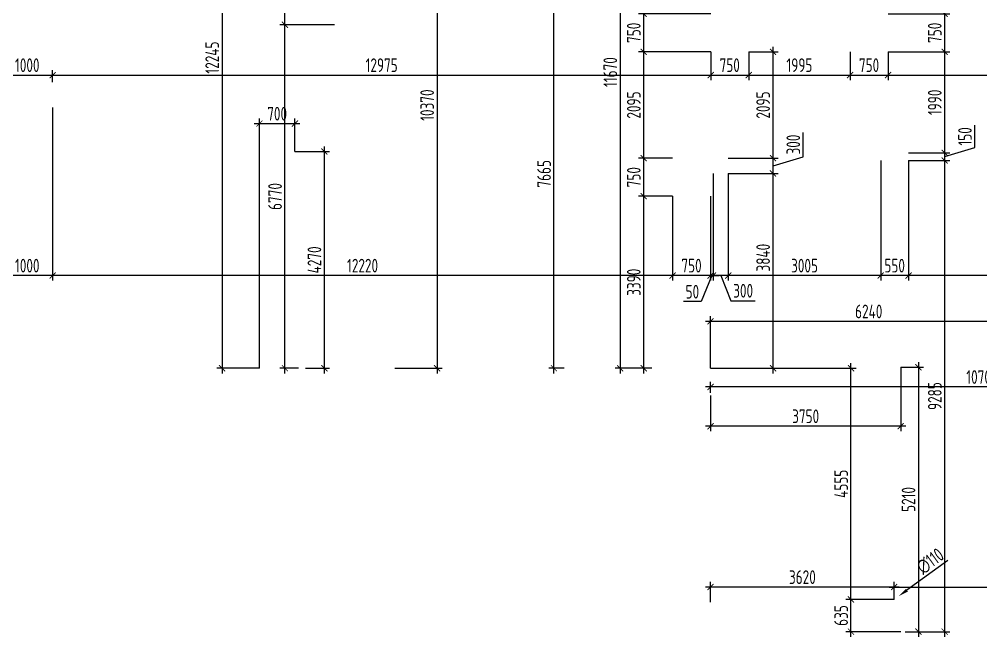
# Model space of a CAD drawing. Header units: millimetres. Extents: x -346952 to 536090, y 55086 to 131231.
# Drawn here: x 501540 to 520497, y 61436 to 73603 of the extents above; entities that cross this region are included whole.
import ezdxf

# ---------------------------------------------------------------- set-up
doc = ezdxf.new("R2010")
doc.units = ezdxf.units.MM
doc.layers.add('Размеры кровли ВК', color=14, linetype='Continuous', lineweight=9)
doc.layers.add('РАЗМЕРЫ КРОВЛИ ОВ', color=204, linetype='Continuous')
doc.layers.get('0').off()
doc.styles.add('ISOCPEUR', font='isocpeur.ttf', dxfattribs={"width": 0.7})
doc.dimstyles.new('R_100', dxfattribs={"dimtxt": 270, "dimasz": 120, "dimexe": 100, "dimexo": 0, "dimgap": 60, "dimtad": 1, "dimdec": 0, "dimrnd": 5, "dimzin": 0, "dimdsep": 46, "dimtxsty": 'ISOCPEUR', "dimblk": 'ARCHTICK', "dimcen": 0, "dimdle": 100, "dimclrd": 256, "dimclre": 256, "dimclrt": 256, "dimadec": 0, "dimazin": 0, "dimtfac": 2, "dimtdec": 0, "dimtofl": 0, "dimtmove": 1, "dimatfit": 3, "dimfxl": 1, "dimtvp": 3, "dimtolj": 1, "dimtzin": 0, "dimarcsym": 0})

# ---------------------------------------------------------------- blocks, each defined once
blk = doc.blocks.new('_ArchTick')
at = {"color": 0, "linetype": 'ByBlock', "const_width": 0.15}
blk.add_lwpolyline([(-0.5, -0.5), (0.5, 0.5)], dxfattribs=at)
blk = doc.blocks.new('*D2128')
at = {"layer": 'РАЗМЕРЫ КРОВЛИ ОВ', "lineweight": -2, "transparency": 16777216}
for p, q in [((525969, 66358), (515069, 66358)), ((515169, 66244), (515169, 66458)), ((525869, 65415), (525869, 66458))]:
    blk.add_line(p, q, dxfattribs=at)
at = {"layer": 'РАЗМЕРЫ КРОВЛИ ОВ', "lineweight": -2, "transparency": 16777216, "xscale": 120, "yscale": 120, "zscale": 120, "rotation": 180}
blk.add_blockref('_ArchTick', (515169, 66358), dxfattribs=at)
at = {"layer": 'РАЗМЕРЫ КРОВЛИ ОВ', "lineweight": -2, "transparency": 16777216, "xscale": 120, "yscale": 120, "zscale": 120}
blk.add_blockref('_ArchTick', (525869, 66358), dxfattribs=at)
at = {"layer": 'РАЗМЕРЫ КРОВЛИ ОВ', "transparency": 16777216, "insert": (520519, 66553), "char_height": 270, "attachment_point": 5, "style": 'ISOCPEUR'}
blk.add_mtext('\\A1;10700', dxfattribs=at)
blk = doc.blocks.new('*D2131')
at = {"layer": 'РАЗМЕРЫ КРОВЛИ ОВ', "lineweight": -2, "transparency": 16777216}
for p, q in [((519074, 70821), (519074, 68453)), ((523089, 69816), (523089, 68453)), ((523189, 68553), (518974, 68553))]:
    blk.add_line(p, q, dxfattribs=at)
at = {"layer": 'РАЗМЕРЫ КРОВЛИ ОВ', "lineweight": -2, "transparency": 16777216, "xscale": 120, "yscale": 120, "zscale": 120, "rotation": 180}
blk.add_blockref('_ArchTick', (519074, 68553), dxfattribs=at)
at = {"layer": 'РАЗМЕРЫ КРОВЛИ ОВ', "lineweight": -2, "transparency": 16777216, "xscale": 120, "yscale": 120, "zscale": 120}
blk.add_blockref('_ArchTick', (523089, 68553), dxfattribs=at)
at = {"layer": 'РАЗМЕРЫ КРОВЛИ ОВ', "transparency": 16777216, "insert": (521082, 68748), "char_height": 270, "attachment_point": 5, "style": 'ISOCPEUR'}
blk.add_mtext('\\A1;4015', dxfattribs=at)
blk = doc.blocks.new('*D2132')
at = {"layer": 'РАЗМЕРЫ КРОВЛИ ОВ', "lineweight": -2, "transparency": 16777216}
for p, q in [((518524, 70821), (518524, 68453)), ((519074, 70821), (519074, 68453)), ((519174, 68553), (518424, 68553))]:
    blk.add_line(p, q, dxfattribs=at)
at = {"layer": 'РАЗМЕРЫ КРОВЛИ ОВ', "lineweight": -2, "transparency": 16777216, "xscale": 120, "yscale": 120, "zscale": 120, "rotation": 180}
blk.add_blockref('_ArchTick', (518524, 68553), dxfattribs=at)
at = {"layer": 'РАЗМЕРЫ КРОВЛИ ОВ', "lineweight": -2, "transparency": 16777216, "xscale": 120, "yscale": 120, "zscale": 120}
blk.add_blockref('_ArchTick', (519074, 68553), dxfattribs=at)
at = {"layer": 'РАЗМЕРЫ КРОВЛИ ОВ', "transparency": 16777216, "insert": (518799, 68748), "char_height": 270, "attachment_point": 5, "style": 'ISOCPEUR'}
blk.add_mtext('\\A1;550', dxfattribs=at)
blk = doc.blocks.new('*D2133')
at = {"layer": 'РАЗМЕРЫ КРОВЛИ ОВ', "lineweight": -2, "transparency": 16777216}
for p, q in [((518524, 70821), (518524, 68453)), ((515519, 70566), (515519, 68453)), ((518624, 68553), (515419, 68553))]:
    blk.add_line(p, q, dxfattribs=at)
at = {"layer": 'РАЗМЕРЫ КРОВЛИ ОВ', "lineweight": -2, "transparency": 16777216, "xscale": 120, "yscale": 120, "zscale": 120, "rotation": 180}
blk.add_blockref('_ArchTick', (515519, 68553), dxfattribs=at)
at = {"layer": 'РАЗМЕРЫ КРОВЛИ ОВ', "lineweight": -2, "transparency": 16777216, "xscale": 120, "yscale": 120, "zscale": 120}
blk.add_blockref('_ArchTick', (518524, 68553), dxfattribs=at)
at = {"layer": 'РАЗМЕРЫ КРОВЛИ ОВ', "transparency": 16777216, "insert": (517022, 68748), "char_height": 270, "attachment_point": 5, "style": 'ISOCPEUR'}
blk.add_mtext('\\A1;3005', dxfattribs=at)
blk = doc.blocks.new('*D2134')
at = {"layer": 'РАЗМЕРЫ КРОВЛИ ОВ', "lineweight": -2, "transparency": 16777216}
for p, q in [((515219, 70566), (515219, 68453)), ((515519, 70566), (515519, 68453)), ((515619, 68553), (515119, 68553)), ((515369, 68553), (515572, 68058)), ((515572, 68058), (516051, 68058))]:
    blk.add_line(p, q, dxfattribs=at)
at = {"layer": 'РАЗМЕРЫ КРОВЛИ ОВ', "lineweight": -2, "transparency": 16777216, "xscale": 120, "yscale": 120, "zscale": 120, "rotation": 180}
blk.add_blockref('_ArchTick', (515219, 68553), dxfattribs=at)
at = {"layer": 'РАЗМЕРЫ КРОВЛИ ОВ', "lineweight": -2, "transparency": 16777216, "xscale": 120, "yscale": 120, "zscale": 120}
blk.add_blockref('_ArchTick', (515519, 68553), dxfattribs=at)
at = {"layer": 'РАЗМЕРЫ КРОВЛИ ОВ', "transparency": 16777216, "insert": (515812, 68253), "char_height": 270, "attachment_point": 5, "style": 'ISOCPEUR'}
blk.add_mtext('\\A1;300', dxfattribs=at)
blk = doc.blocks.new('*D2135')
at = {"layer": 'РАЗМЕРЫ КРОВЛИ ОВ', "lineweight": -2, "transparency": 16777216}
for p, q in [((515219, 70566), (515219, 68453)), ((515169, 70116), (515169, 68453)), ((515194, 68553), (514984, 68039)), ((515169, 68553), (515049, 68553)), ((515219, 68553), (515169, 68553)), ((515219, 68553), (515339, 68553)), ((514984, 68039), (514638, 68039))]:
    blk.add_line(p, q, dxfattribs=at)
at = {"layer": 'РАЗМЕРЫ КРОВЛИ ОВ', "lineweight": -2, "transparency": 16777216, "xscale": 120, "yscale": 120, "zscale": 120}
blk.add_blockref('_ArchTick', (515169, 68553), dxfattribs=at)
at = {"layer": 'РАЗМЕРЫ КРОВЛИ ОВ', "lineweight": -2, "transparency": 16777216, "xscale": 120, "yscale": 120, "zscale": 120, "rotation": 180}
blk.add_blockref('_ArchTick', (515219, 68553), dxfattribs=at)
at = {"layer": 'РАЗМЕРЫ КРОВЛИ ОВ', "transparency": 16777216, "insert": (514811, 68234), "char_height": 270, "attachment_point": 5, "style": 'ISOCPEUR'}
blk.add_mtext('\\A1;50', dxfattribs=at)
blk = doc.blocks.new('*D2136')
at = {"layer": 'РАЗМЕРЫ КРОВЛИ ОВ', "lineweight": -2, "transparency": 16777216}
for p, q in [((514419, 70116), (514419, 68453)), ((515169, 70116), (515169, 68453)), ((515269, 68553), (514319, 68553))]:
    blk.add_line(p, q, dxfattribs=at)
at = {"layer": 'РАЗМЕРЫ КРОВЛИ ОВ', "lineweight": -2, "transparency": 16777216, "xscale": 120, "yscale": 120, "zscale": 120, "rotation": 180}
blk.add_blockref('_ArchTick', (514419, 68553), dxfattribs=at)
at = {"layer": 'РАЗМЕРЫ КРОВЛИ ОВ', "lineweight": -2, "transparency": 16777216, "xscale": 120, "yscale": 120, "zscale": 120}
blk.add_blockref('_ArchTick', (515169, 68553), dxfattribs=at)
at = {"layer": 'РАЗМЕРЫ КРОВЛИ ОВ', "transparency": 16777216, "insert": (514794, 68748), "char_height": 270, "attachment_point": 5, "style": 'ISOCPEUR'}
blk.add_mtext('\\A1;750', dxfattribs=at)
blk = doc.blocks.new('*D2137')
at = {"layer": 'РАЗМЕРЫ КРОВЛИ ОВ', "lineweight": -2, "transparency": 16777216}
for p, q in [((502199, 71866), (502199, 68453)), ((514419, 70116), (514419, 68453)), ((514519, 68553), (502099, 68553))]:
    blk.add_line(p, q, dxfattribs=at)
at = {"layer": 'РАЗМЕРЫ КРОВЛИ ОВ', "lineweight": -2, "transparency": 16777216, "xscale": 120, "yscale": 120, "zscale": 120, "rotation": 180}
blk.add_blockref('_ArchTick', (502199, 68553), dxfattribs=at)
at = {"layer": 'РАЗМЕРЫ КРОВЛИ ОВ', "lineweight": -2, "transparency": 16777216, "xscale": 120, "yscale": 120, "zscale": 120}
blk.add_blockref('_ArchTick', (514419, 68553), dxfattribs=at)
at = {"layer": 'РАЗМЕРЫ КРОВЛИ ОВ', "transparency": 16777216, "insert": (508309, 68748), "char_height": 270, "attachment_point": 5, "style": 'ISOCPEUR'}
blk.add_mtext('\\A1;12220', dxfattribs=at)
blk = doc.blocks.new('*D2138')
at = {"layer": 'РАЗМЕРЫ КРОВЛИ ОВ', "lineweight": -2, "transparency": 16777216}
for p, q in [((501199, 71866), (501199, 68453)), ((502199, 71866), (502199, 68453)), ((502299, 68553), (501099, 68553))]:
    blk.add_line(p, q, dxfattribs=at)
at = {"layer": 'РАЗМЕРЫ КРОВЛИ ОВ', "lineweight": -2, "transparency": 16777216, "xscale": 120, "yscale": 120, "zscale": 120, "rotation": 180}
blk.add_blockref('_ArchTick', (501199, 68553), dxfattribs=at)
at = {"layer": 'РАЗМЕРЫ КРОВЛИ ОВ', "lineweight": -2, "transparency": 16777216, "xscale": 120, "yscale": 120, "zscale": 120}
blk.add_blockref('_ArchTick', (502199, 68553), dxfattribs=at)
at = {"layer": 'РАЗМЕРЫ КРОВЛИ ОВ', "transparency": 16777216, "insert": (501699, 68748), "char_height": 270, "attachment_point": 5, "style": 'ISOCPEUR'}
blk.add_mtext('\\A1;1000', dxfattribs=at)
blk = doc.blocks.new('*D2159')
at = {"layer": 'РАЗМЕРЫ КРОВЛИ ОВ', "lineweight": -2, "transparency": 16777216}
for p, q in [((501199, 72397), (501199, 72603)), ((502199, 72362), (502199, 72603)), ((501099, 72503), (502299, 72503))]:
    blk.add_line(p, q, dxfattribs=at)
at = {"layer": 'РАЗМЕРЫ КРОВЛИ ОВ', "lineweight": -2, "transparency": 16777216, "xscale": 120, "yscale": 120, "zscale": 120, "rotation": 180}
blk.add_blockref('_ArchTick', (501199, 72503), dxfattribs=at)
at = {"layer": 'РАЗМЕРЫ КРОВЛИ ОВ', "lineweight": -2, "transparency": 16777216, "xscale": 120, "yscale": 120, "zscale": 120}
blk.add_blockref('_ArchTick', (502199, 72503), dxfattribs=at)
at = {"layer": 'РАЗМЕРЫ КРОВЛИ ОВ', "transparency": 16777216, "insert": (501699, 72698), "char_height": 270, "attachment_point": 5, "style": 'ISOCPEUR'}
blk.add_mtext('\\A1;1000', dxfattribs=at)
blk = doc.blocks.new('*D2160')
at = {"layer": 'РАЗМЕРЫ КРОВЛИ ОВ', "lineweight": -2, "transparency": 16777216}
for p, q in [((515172, 72961), (515172, 72403)), ((502199, 72362), (502199, 72603)), ((502099, 72503), (515272, 72503))]:
    blk.add_line(p, q, dxfattribs=at)
at = {"layer": 'РАЗМЕРЫ КРОВЛИ ОВ', "lineweight": -2, "transparency": 16777216, "xscale": 120, "yscale": 120, "zscale": 120, "rotation": 180}
blk.add_blockref('_ArchTick', (502199, 72503), dxfattribs=at)
at = {"layer": 'РАЗМЕРЫ КРОВЛИ ОВ', "lineweight": -2, "transparency": 16777216, "xscale": 120, "yscale": 120, "zscale": 120}
blk.add_blockref('_ArchTick', (515172, 72503), dxfattribs=at)
at = {"layer": 'РАЗМЕРЫ КРОВЛИ ОВ', "transparency": 16777216, "insert": (508686, 72698), "char_height": 270, "attachment_point": 5, "style": 'ISOCPEUR'}
blk.add_mtext('\\A1;12975', dxfattribs=at)
blk = doc.blocks.new('*D2161')
at = {"layer": 'РАЗМЕРЫ КРОВЛИ ОВ', "lineweight": -2, "transparency": 16777216}
for p, q in [((515172, 72961), (515172, 72403)), ((515922, 72961), (515922, 72403)), ((515072, 72503), (516022, 72503))]:
    blk.add_line(p, q, dxfattribs=at)
at = {"layer": 'РАЗМЕРЫ КРОВЛИ ОВ', "lineweight": -2, "transparency": 16777216, "xscale": 120, "yscale": 120, "zscale": 120, "rotation": 180}
blk.add_blockref('_ArchTick', (515172, 72503), dxfattribs=at)
at = {"layer": 'РАЗМЕРЫ КРОВЛИ ОВ', "lineweight": -2, "transparency": 16777216, "xscale": 120, "yscale": 120, "zscale": 120}
blk.add_blockref('_ArchTick', (515922, 72503), dxfattribs=at)
at = {"layer": 'РАЗМЕРЫ КРОВЛИ ОВ', "transparency": 16777216, "insert": (515547, 72698), "char_height": 270, "attachment_point": 5, "style": 'ISOCPEUR'}
blk.add_mtext('\\A1;750', dxfattribs=at)
blk = doc.blocks.new('*D2162')
at = {"layer": 'РАЗМЕРЫ КРОВЛИ ОВ', "lineweight": -2, "transparency": 16777216}
for p, q in [((515922, 72961), (515922, 72403)), ((517919, 72961), (517919, 72403)), ((515822, 72503), (518019, 72503))]:
    blk.add_line(p, q, dxfattribs=at)
at = {"layer": 'РАЗМЕРЫ КРОВЛИ ОВ', "lineweight": -2, "transparency": 16777216, "xscale": 120, "yscale": 120, "zscale": 120, "rotation": 180}
blk.add_blockref('_ArchTick', (515922, 72503), dxfattribs=at)
at = {"layer": 'РАЗМЕРЫ КРОВЛИ ОВ', "lineweight": -2, "transparency": 16777216, "xscale": 120, "yscale": 120, "zscale": 120}
blk.add_blockref('_ArchTick', (517919, 72503), dxfattribs=at)
at = {"layer": 'РАЗМЕРЫ КРОВЛИ ОВ', "transparency": 16777216, "insert": (516921, 72698), "char_height": 270, "attachment_point": 5, "style": 'ISOCPEUR'}
blk.add_mtext('\\A1;1995', dxfattribs=at)
blk = doc.blocks.new('*D2163')
at = {"layer": 'РАЗМЕРЫ КРОВЛИ ОВ', "lineweight": -2, "transparency": 16777216}
for p, q in [((517919, 72961), (517919, 72403)), ((518669, 72961), (518669, 72403)), ((517819, 72503), (518769, 72503))]:
    blk.add_line(p, q, dxfattribs=at)
at = {"layer": 'РАЗМЕРЫ КРОВЛИ ОВ', "lineweight": -2, "transparency": 16777216, "xscale": 120, "yscale": 120, "zscale": 120, "rotation": 180}
blk.add_blockref('_ArchTick', (517919, 72503), dxfattribs=at)
at = {"layer": 'РАЗМЕРЫ КРОВЛИ ОВ', "lineweight": -2, "transparency": 16777216, "xscale": 120, "yscale": 120, "zscale": 120}
blk.add_blockref('_ArchTick', (518669, 72503), dxfattribs=at)
at = {"layer": 'РАЗМЕРЫ КРОВЛИ ОВ', "transparency": 16777216, "insert": (518294, 72698), "char_height": 270, "attachment_point": 5, "style": 'ISOCPEUR'}
blk.add_mtext('\\A1;750', dxfattribs=at)
blk = doc.blocks.new('*D2164')
at = {"layer": 'РАЗМЕРЫ КРОВЛИ ОВ', "lineweight": -2, "transparency": 16777216}
for p, q in [((529639, 72982), (529639, 72403)), ((518669, 72961), (518669, 72403)), ((518569, 72503), (529739, 72503))]:
    blk.add_line(p, q, dxfattribs=at)
at = {"layer": 'РАЗМЕРЫ КРОВЛИ ОВ', "lineweight": -2, "transparency": 16777216, "xscale": 120, "yscale": 120, "zscale": 120, "rotation": 180}
blk.add_blockref('_ArchTick', (518669, 72503), dxfattribs=at)
at = {"layer": 'РАЗМЕРЫ КРОВЛИ ОВ', "lineweight": -2, "transparency": 16777216, "xscale": 120, "yscale": 120, "zscale": 120}
blk.add_blockref('_ArchTick', (529639, 72503), dxfattribs=at)
at = {"layer": 'РАЗМЕРЫ КРОВЛИ ОВ', "transparency": 16777216, "insert": (524154, 72698), "char_height": 270, "attachment_point": 5, "style": 'ISOCPEUR'}
blk.add_mtext('\\A1;10970', dxfattribs=at)
blk = doc.blocks.new('*D2165')
at = {"layer": 'РАЗМЕРЫ КРОВЛИ ОВ', "lineweight": -2, "transparency": 16777216}
for p, q in [((519785, 61436), (519785, 70921)), ((519074, 70821), (519885, 70821)), ((519369, 61536), (519885, 61536))]:
    blk.add_line(p, q, dxfattribs=at)
at = {"layer": 'РАЗМЕРЫ КРОВЛИ ОВ', "lineweight": -2, "transparency": 16777216, "xscale": 120, "yscale": 120, "zscale": 120}
for p, rotation in [((519785, 70821), 90), ((519785, 61536), 270)]:
    blk.add_blockref('_ArchTick', p, dxfattribs=dict(at, rotation=rotation))
at = {"layer": 'РАЗМЕРЫ КРОВЛИ ОВ', "transparency": 16777216, "insert": (519590, 66178), "char_height": 270, "attachment_point": 5, "rotation": 90, "style": 'ISOCPEUR'}
blk.add_mtext('\\A1;9285', dxfattribs=at)
blk = doc.blocks.new('*D2166')
at = {"layer": 'РАЗМЕРЫ КРОВЛИ ОВ', "lineweight": -2, "transparency": 16777216}
for p, q in [((520380, 71075), (520380, 71516)), ((519074, 70971), (519885, 70971)), ((519785, 70896), (520380, 71075)), ((519785, 70721), (519785, 71071)), ((519074, 70821), (519885, 70821))]:
    blk.add_line(p, q, dxfattribs=at)
at = {"layer": 'РАЗМЕРЫ КРОВЛИ ОВ', "lineweight": -2, "transparency": 16777216, "xscale": 120, "yscale": 120, "zscale": 120}
for p, rotation in [((519785, 70971), 90), ((519785, 70821), 270)]:
    blk.add_blockref('_ArchTick', p, dxfattribs=dict(at, rotation=rotation))
at = {"layer": 'РАЗМЕРЫ КРОВЛИ ОВ', "transparency": 16777216, "insert": (520185, 71295), "char_height": 270, "attachment_point": 5, "rotation": 90, "style": 'ISOCPEUR'}
blk.add_mtext('\\A1;150', dxfattribs=at)
blk = doc.blocks.new('*D2167')
at = {"layer": 'РАЗМЕРЫ КРОВЛИ ОВ', "lineweight": -2, "transparency": 16777216}
for p, q in [((519785, 70871), (519785, 73061)), ((518669, 72961), (519885, 72961)), ((519074, 70971), (519885, 70971))]:
    blk.add_line(p, q, dxfattribs=at)
at = {"layer": 'РАЗМЕРЫ КРОВЛИ ОВ', "lineweight": -2, "transparency": 16777216, "xscale": 120, "yscale": 120, "zscale": 120}
for p, rotation in [((519785, 72961), 90), ((519785, 70971), 270)]:
    blk.add_blockref('_ArchTick', p, dxfattribs=dict(at, rotation=rotation))
at = {"layer": 'РАЗМЕРЫ КРОВЛИ ОВ', "transparency": 16777216, "insert": (519590, 71966), "char_height": 270, "attachment_point": 5, "rotation": 90, "style": 'ISOCPEUR'}
blk.add_mtext('\\A1;1990', dxfattribs=at)
blk = doc.blocks.new('*D2168')
at = {"layer": 'РАЗМЕРЫ КРОВЛИ ОВ', "lineweight": -2, "transparency": 16777216}
for p, q in [((519785, 72861), (519785, 73811)), ((518669, 73711), (519885, 73711)), ((518669, 72961), (519885, 72961))]:
    blk.add_line(p, q, dxfattribs=at)
at = {"layer": 'РАЗМЕРЫ КРОВЛИ ОВ', "lineweight": -2, "transparency": 16777216, "xscale": 120, "yscale": 120, "zscale": 120}
for p, rotation in [((519785, 73711), 90), ((519785, 72961), 270)]:
    blk.add_blockref('_ArchTick', p, dxfattribs=dict(at, rotation=rotation))
at = {"layer": 'РАЗМЕРЫ КРОВЛИ ОВ', "transparency": 16777216, "insert": (519590, 73336), "char_height": 270, "attachment_point": 5, "rotation": 90, "style": 'ISOCPEUR'}
blk.add_mtext('\\A1;750', dxfattribs=at)
blk = doc.blocks.new('*D2170')
at = {"layer": 'РАЗМЕРЫ КРОВЛИ ОВ', "lineweight": -2, "transparency": 16777216}
for p, q in [((513851, 66626), (513851, 70216)), ((514419, 70116), (513751, 70116)), ((514014, 66726), (513751, 66726))]:
    blk.add_line(p, q, dxfattribs=at)
at = {"layer": 'РАЗМЕРЫ КРОВЛИ ОВ', "lineweight": -2, "transparency": 16777216, "xscale": 120, "yscale": 120, "zscale": 120}
for p, rotation in [((513851, 70116), 90), ((513851, 66726), 270)]:
    blk.add_blockref('_ArchTick', p, dxfattribs=dict(at, rotation=rotation))
at = {"layer": 'РАЗМЕРЫ КРОВЛИ ОВ', "transparency": 16777216, "insert": (513656, 68421), "char_height": 270, "attachment_point": 5, "rotation": 90, "style": 'ISOCPEUR'}
blk.add_mtext('\\A1;3390', dxfattribs=at)
blk = doc.blocks.new('*D2171')
at = {"layer": 'РАЗМЕРЫ КРОВЛИ ОВ', "lineweight": -2, "transparency": 16777216}
for p, q in [((513851, 70016), (513851, 70966)), ((514419, 70866), (513751, 70866)), ((514419, 70116), (513751, 70116))]:
    blk.add_line(p, q, dxfattribs=at)
at = {"layer": 'РАЗМЕРЫ КРОВЛИ ОВ', "lineweight": -2, "transparency": 16777216, "xscale": 120, "yscale": 120, "zscale": 120}
for p, rotation in [((513851, 70866), 90), ((513851, 70116), 270)]:
    blk.add_blockref('_ArchTick', p, dxfattribs=dict(at, rotation=rotation))
at = {"layer": 'РАЗМЕРЫ КРОВЛИ ОВ', "transparency": 16777216, "insert": (513656, 70491), "char_height": 270, "attachment_point": 5, "rotation": 90, "style": 'ISOCPEUR'}
blk.add_mtext('\\A1;750', dxfattribs=at)
blk = doc.blocks.new('*D2172')
at = {"layer": 'РАЗМЕРЫ КРОВЛИ ОВ', "lineweight": -2, "transparency": 16777216}
for p, q in [((513851, 70766), (513851, 73061)), ((515172, 72961), (513751, 72961)), ((514419, 70866), (513751, 70866))]:
    blk.add_line(p, q, dxfattribs=at)
at = {"layer": 'РАЗМЕРЫ КРОВЛИ ОВ', "lineweight": -2, "transparency": 16777216, "xscale": 120, "yscale": 120, "zscale": 120}
for p, rotation in [((513851, 72961), 90), ((513851, 70866), 270)]:
    blk.add_blockref('_ArchTick', p, dxfattribs=dict(at, rotation=rotation))
at = {"layer": 'РАЗМЕРЫ КРОВЛИ ОВ', "transparency": 16777216, "insert": (513656, 71913), "char_height": 270, "attachment_point": 5, "rotation": 90, "style": 'ISOCPEUR'}
blk.add_mtext('\\A1;2095', dxfattribs=at)
blk = doc.blocks.new('*D2173')
at = {"layer": 'РАЗМЕРЫ КРОВЛИ ОВ', "lineweight": -2, "transparency": 16777216}
for p, q in [((513851, 72861), (513851, 73811)), ((515172, 73711), (513751, 73711)), ((515172, 72961), (513751, 72961))]:
    blk.add_line(p, q, dxfattribs=at)
at = {"layer": 'РАЗМЕРЫ КРОВЛИ ОВ', "lineweight": -2, "transparency": 16777216, "xscale": 120, "yscale": 120, "zscale": 120}
for p, rotation in [((513851, 73711), 90), ((513851, 72961), 270)]:
    blk.add_blockref('_ArchTick', p, dxfattribs=dict(at, rotation=rotation))
at = {"layer": 'РАЗМЕРЫ КРОВЛИ ОВ', "transparency": 16777216, "insert": (513656, 73336), "char_height": 270, "attachment_point": 5, "rotation": 90, "style": 'ISOCPEUR'}
blk.add_mtext('\\A1;750', dxfattribs=at)
blk = doc.blocks.new('*D2175')
at = {"layer": 'РАЗМЕРЫ КРОВЛИ ОВ', "lineweight": -2, "transparency": 16777216}
for p, q in [((506779, 66626), (506779, 73596)), ((507759, 73496), (506679, 73496)), ((507047, 66726), (506679, 66726))]:
    blk.add_line(p, q, dxfattribs=at)
at = {"layer": 'РАЗМЕРЫ КРОВЛИ ОВ', "lineweight": -2, "transparency": 16777216, "xscale": 120, "yscale": 120, "zscale": 120}
for p, rotation in [((506779, 73496), 90), ((506779, 66726), 270)]:
    blk.add_blockref('_ArchTick', p, dxfattribs=dict(at, rotation=rotation))
at = {"layer": 'РАЗМЕРЫ КРОВЛИ ОВ', "transparency": 16777216, "insert": (506584, 70111), "char_height": 270, "attachment_point": 5, "rotation": 90, "style": 'ISOCPEUR'}
blk.add_mtext('\\A1;6770', dxfattribs=at)
blk = doc.blocks.new('*D2176')
at = {"layer": 'РАЗМЕРЫ КРОВЛИ ОВ', "lineweight": -2, "transparency": 16777216}
for p, q in [((507759, 74396), (506679, 74396)), ((506779, 73396), (506779, 74496)), ((507759, 73496), (506679, 73496))]:
    blk.add_line(p, q, dxfattribs=at)
at = {"layer": 'РАЗМЕРЫ КРОВЛИ ОВ', "lineweight": -2, "transparency": 16777216, "xscale": 120, "yscale": 120, "zscale": 120}
for p, rotation in [((506779, 74396), 90), ((506779, 73496), 270)]:
    blk.add_blockref('_ArchTick', p, dxfattribs=dict(at, rotation=rotation))
at = {"layer": 'РАЗМЕРЫ КРОВЛИ ОВ', "transparency": 16777216, "insert": (506584, 73946), "char_height": 270, "attachment_point": 5, "rotation": 90, "style": 'ISOCPEUR'}
blk.add_mtext('\\A1;900', dxfattribs=at)
blk = doc.blocks.new('*D2178')
at = {"layer": 'РАЗМЕРЫ КРОВЛИ ОВ', "lineweight": -2, "transparency": 16777216}
for p, q in [((511341, 74390), (512182, 74390)), ((512082, 66626), (512082, 74490)), ((512284, 66726), (511982, 66726))]:
    blk.add_line(p, q, dxfattribs=at)
at = {"layer": 'РАЗМЕРЫ КРОВЛИ ОВ', "lineweight": -2, "transparency": 16777216, "xscale": 120, "yscale": 120, "zscale": 120}
for p, rotation in [((512082, 74390), 90), ((512082, 66726), 270)]:
    blk.add_blockref('_ArchTick', p, dxfattribs=dict(at, rotation=rotation))
at = {"layer": 'РАЗМЕРЫ КРОВЛИ ОВ', "transparency": 16777216, "insert": (511887, 70558), "char_height": 270, "attachment_point": 5, "rotation": 90, "style": 'ISOCPEUR'}
blk.add_mtext('\\A1;7665', dxfattribs=at)
blk = doc.blocks.new('*D2220')
at = {"layer": 'РАЗМЕРЫ КРОВЛИ ОВ', "lineweight": -2, "transparency": 16777216}
for p, q in [((515519, 70566), (516501, 70566)), ((516401, 66626), (516401, 70666)), ((515169, 66726), (516501, 66726))]:
    blk.add_line(p, q, dxfattribs=at)
at = {"layer": 'РАЗМЕРЫ КРОВЛИ ОВ', "lineweight": -2, "transparency": 16777216, "xscale": 120, "yscale": 120, "zscale": 120}
for p, rotation in [((516401, 70566), 90), ((516401, 66726), 270)]:
    blk.add_blockref('_ArchTick', p, dxfattribs=dict(at, rotation=rotation))
at = {"layer": 'РАЗМЕРЫ КРОВЛИ ОВ', "transparency": 16777216, "insert": (516206, 68905), "char_height": 270, "attachment_point": 5, "rotation": 90, "style": 'ISOCPEUR'}
blk.add_mtext('\\A1;3840', dxfattribs=at)
blk = doc.blocks.new('*D2221')
at = {"layer": 'РАЗМЕРЫ КРОВЛИ ОВ', "lineweight": -2, "transparency": 16777216}
for p, q in [((516996, 70894), (516996, 71373)), ((516401, 70466), (516401, 70966)), ((515519, 70866), (516501, 70866)), ((516401, 70716), (516996, 70894)), ((515519, 70566), (516501, 70566))]:
    blk.add_line(p, q, dxfattribs=at)
at = {"layer": 'РАЗМЕРЫ КРОВЛИ ОВ', "lineweight": -2, "transparency": 16777216, "xscale": 120, "yscale": 120, "zscale": 120}
for p, rotation in [((516401, 70866), 90), ((516401, 70566), 270)]:
    blk.add_blockref('_ArchTick', p, dxfattribs=dict(at, rotation=rotation))
at = {"layer": 'РАЗМЕРЫ КРОВЛИ ОВ', "transparency": 16777216, "insert": (516801, 71134), "char_height": 270, "attachment_point": 5, "rotation": 90, "style": 'ISOCPEUR'}
blk.add_mtext('\\A1;300', dxfattribs=at)
blk = doc.blocks.new('*D2222')
at = {"layer": 'РАЗМЕРЫ КРОВЛИ ОВ', "lineweight": -2, "transparency": 16777216}
for p, q in [((516401, 70766), (516401, 73061)), ((515922, 72961), (516501, 72961)), ((515519, 70866), (516501, 70866))]:
    blk.add_line(p, q, dxfattribs=at)
at = {"layer": 'РАЗМЕРЫ КРОВЛИ ОВ', "lineweight": -2, "transparency": 16777216, "xscale": 120, "yscale": 120, "zscale": 120}
for p, rotation in [((516401, 72961), 90), ((516401, 70866), 270)]:
    blk.add_blockref('_ArchTick', p, dxfattribs=dict(at, rotation=rotation))
at = {"layer": 'РАЗМЕРЫ КРОВЛИ ОВ', "transparency": 16777216, "insert": (516206, 71913), "char_height": 270, "attachment_point": 5, "rotation": 90, "style": 'ISOCPEUR'}
blk.add_mtext('\\A1;2095', dxfattribs=at)
blk = doc.blocks.new('*D2225')
at = {"layer": 'РАЗМЕРЫ КРОВЛИ ОВ', "lineweight": -2, "transparency": 16777216}
for p, q in [((505539, 79070), (505539, 66626)), ((504967, 78970), (505639, 78970)), ((506275, 66726), (505439, 66726))]:
    blk.add_line(p, q, dxfattribs=at)
at = {"layer": 'РАЗМЕРЫ КРОВЛИ ОВ', "lineweight": -2, "transparency": 16777216, "xscale": 120, "yscale": 120, "zscale": 120}
for p, rotation in [((505539, 78970), 90), ((505539, 66726), 270)]:
    blk.add_blockref('_ArchTick', p, dxfattribs=dict(at, rotation=rotation))
at = {"layer": 'РАЗМЕРЫ КРОВЛИ ОВ', "transparency": 16777216, "insert": (505344, 72848), "char_height": 270, "attachment_point": 5, "rotation": 90, "style": 'ISOCPEUR'}
blk.add_mtext('\\A1;12245', dxfattribs=at)
blk = doc.blocks.new('*D2479')
at = {"layer": 'Размеры кровли ВК', "lineweight": -2, "transparency": 16777216}
for p, q in [((517938, 61436), (517938, 62272)), ((518790, 62172), (517838, 62172)), ((518919, 61536), (517838, 61536))]:
    blk.add_line(p, q, dxfattribs=at)
at = {"layer": 'Размеры кровли ВК', "lineweight": -2, "transparency": 16777216, "xscale": 120, "yscale": 120, "zscale": 120}
for p, rotation in [((517938, 62172), 90), ((517938, 61536), 270)]:
    blk.add_blockref('_ArchTick', p, dxfattribs=dict(at, rotation=rotation))
at = {"layer": 'Размеры кровли ВК', "transparency": 16777216, "insert": (517743, 61854), "char_height": 270, "attachment_point": 5, "rotation": 90, "style": 'ISOCPEUR'}
blk.add_mtext('\\A1;635', dxfattribs=at)
blk = doc.blocks.new('*D2480')
at = {"layer": 'Размеры кровли ВК', "lineweight": -2, "transparency": 16777216}
for p, q in [((515169, 66726), (518038, 66726)), ((517938, 62072), (517938, 66826)), ((518790, 62172), (517838, 62172))]:
    blk.add_line(p, q, dxfattribs=at)
at = {"layer": 'Размеры кровли ВК', "lineweight": -2, "transparency": 16777216, "xscale": 120, "yscale": 120, "zscale": 120}
for p, rotation in [((517938, 66726), 90), ((517938, 62172), 270)]:
    blk.add_blockref('_ArchTick', p, dxfattribs=dict(at, rotation=rotation))
at = {"layer": 'Размеры кровли ВК', "transparency": 16777216, "insert": (517743, 64449), "char_height": 270, "attachment_point": 5, "rotation": 90, "style": 'ISOCPEUR'}
blk.add_mtext('\\A1;4555', dxfattribs=at)
blk = doc.blocks.new('*D2481')
at = {"layer": 'Размеры кровли ВК', "lineweight": -2, "transparency": 16777216}
for p, q in [((518890, 62415), (515069, 62415)), ((515169, 62118), (515169, 62515)), ((518790, 62172), (518790, 62515))]:
    blk.add_line(p, q, dxfattribs=at)
at = {"layer": 'Размеры кровли ВК', "lineweight": -2, "transparency": 16777216, "xscale": 120, "yscale": 120, "zscale": 120, "rotation": 180}
blk.add_blockref('_ArchTick', (515169, 62415), dxfattribs=at)
at = {"layer": 'Размеры кровли ВК', "lineweight": -2, "transparency": 16777216, "xscale": 120, "yscale": 120, "zscale": 120}
blk.add_blockref('_ArchTick', (518790, 62415), dxfattribs=at)
at = {"layer": 'Размеры кровли ВК', "transparency": 16777216, "insert": (516980, 62610), "char_height": 270, "attachment_point": 5, "style": 'ISOCPEUR'}
blk.add_mtext('\\A1;3620', dxfattribs=at)
blk = doc.blocks.new('*D2482')
at = {"layer": 'Размеры кровли ВК', "lineweight": -2, "transparency": 16777216}
for p, q in [((518690, 62415), (523149, 62415)), ((518790, 62172), (518790, 62515)), ((523049, 61536), (523049, 62515))]:
    blk.add_line(p, q, dxfattribs=at)
at = {"layer": 'Размеры кровли ВК', "lineweight": -2, "transparency": 16777216, "xscale": 120, "yscale": 120, "zscale": 120, "rotation": 180}
blk.add_blockref('_ArchTick', (518790, 62415), dxfattribs=at)
at = {"layer": 'Размеры кровли ВК', "lineweight": -2, "transparency": 16777216, "xscale": 120, "yscale": 120, "zscale": 120}
blk.add_blockref('_ArchTick', (523049, 62415), dxfattribs=at)
at = {"layer": 'Размеры кровли ВК', "transparency": 16777216, "insert": (520920, 62610), "char_height": 270, "attachment_point": 5, "style": 'ISOCPEUR'}
blk.add_mtext('\\A1;4260', dxfattribs=at)
blk = doc.blocks.new('*D2486')
at = {"layer": 'Размеры кровли ВК', "lineweight": -2, "transparency": 16777216}
for p, q in [((521407, 69251), (521407, 67550)), ((515169, 66726), (515169, 67750)), ((521507, 67650), (515069, 67650))]:
    blk.add_line(p, q, dxfattribs=at)
at = {"layer": 'Размеры кровли ВК', "lineweight": -2, "transparency": 16777216, "xscale": 120, "yscale": 120, "zscale": 120, "rotation": 180}
blk.add_blockref('_ArchTick', (515169, 67650), dxfattribs=at)
at = {"layer": 'Размеры кровли ВК', "lineweight": -2, "transparency": 16777216, "xscale": 120, "yscale": 120, "zscale": 120}
blk.add_blockref('_ArchTick', (521407, 67650), dxfattribs=at)
at = {"layer": 'Размеры кровли ВК', "transparency": 16777216, "insert": (518288, 67845), "char_height": 270, "attachment_point": 5, "style": 'ISOCPEUR'}
blk.add_mtext('\\A1;6240', dxfattribs=at)
blk = doc.blocks.new('*D2487')
at = {"layer": 'Размеры кровли ВК', "lineweight": -2, "transparency": 16777216}
for p, q in [((509777, 77196), (509777, 66626)), ((508948, 77096), (509877, 77096)), ((508948, 66726), (509877, 66726))]:
    blk.add_line(p, q, dxfattribs=at)
at = {"layer": 'Размеры кровли ВК', "lineweight": -2, "transparency": 16777216, "xscale": 120, "yscale": 120, "zscale": 120}
for p, rotation in [((509777, 77096), 90), ((509777, 66726), 270)]:
    blk.add_blockref('_ArchTick', p, dxfattribs=dict(at, rotation=rotation))
at = {"layer": 'Размеры кровли ВК', "transparency": 16777216, "insert": (509582, 71911), "char_height": 270, "attachment_point": 5, "rotation": 90, "style": 'ISOCPEUR'}
blk.add_mtext('\\A1;10370', dxfattribs=at)
blk = doc.blocks.new('*D2495')
at = {"layer": 'Размеры кровли ВК', "lineweight": -2, "transparency": 16777216}
for p, q in [((513388, 78498), (513388, 66626)), ((516376, 78398), (513288, 78398)), ((513851, 66726), (513288, 66726))]:
    blk.add_line(p, q, dxfattribs=at)
at = {"layer": 'Размеры кровли ВК', "lineweight": -2, "transparency": 16777216, "xscale": 120, "yscale": 120, "zscale": 120}
for p, rotation in [((513388, 78398), 90), ((513388, 66726), 270)]:
    blk.add_blockref('_ArchTick', p, dxfattribs=dict(at, rotation=rotation))
at = {"layer": 'Размеры кровли ВК', "transparency": 16777216, "insert": (513193, 72562), "char_height": 270, "attachment_point": 5, "rotation": 90, "style": 'ISOCPEUR'}
blk.add_mtext('\\A1;11670', dxfattribs=at)
blk = doc.blocks.new('*D3746')
at = {"layer": 'РАЗМЕРЫ КРОВЛИ ОВ', "lineweight": -2, "transparency": 16777216}
for p, q in [((518919, 66746), (519367, 66746)), ((519267, 66846), (519267, 61436)), ((519006, 61536), (519367, 61536))]:
    blk.add_line(p, q, dxfattribs=at)
at = {"layer": 'РАЗМЕРЫ КРОВЛИ ОВ', "lineweight": -2, "transparency": 16777216, "xscale": 120, "yscale": 120, "zscale": 120}
for p, rotation in [((519267, 66746), 90), ((519267, 61536), 270)]:
    blk.add_blockref('_ArchTick', p, dxfattribs=dict(at, rotation=rotation))
at = {"layer": 'РАЗМЕРЫ КРОВЛИ ОВ', "transparency": 16777216, "insert": (519072, 64141), "char_height": 270, "attachment_point": 5, "rotation": 90, "style": 'ISOCPEUR'}
blk.add_mtext('\\A1;5210', dxfattribs=at)
blk = doc.blocks.new('*D3747')
at = {"layer": 'РАЗМЕРЫ КРОВЛИ ОВ', "lineweight": -2, "transparency": 16777216}
for p, q in [((518919, 66746), (518919, 65485)), ((515169, 66189), (515169, 65485)), ((519019, 65585), (515069, 65585))]:
    blk.add_line(p, q, dxfattribs=at)
at = {"layer": 'РАЗМЕРЫ КРОВЛИ ОВ', "lineweight": -2, "transparency": 16777216, "xscale": 120, "yscale": 120, "zscale": 120, "rotation": 180}
blk.add_blockref('_ArchTick', (515169, 65585), dxfattribs=at)
at = {"layer": 'РАЗМЕРЫ КРОВЛИ ОВ', "lineweight": -2, "transparency": 16777216, "xscale": 120, "yscale": 120, "zscale": 120}
blk.add_blockref('_ArchTick', (518919, 65585), dxfattribs=at)
at = {"layer": 'РАЗМЕРЫ КРОВЛИ ОВ', "transparency": 16777216, "insert": (517044, 65780), "char_height": 270, "attachment_point": 5, "style": 'ISOCPEUR'}
blk.add_mtext('\\A1;3750', dxfattribs=at)
blk = doc.blocks.new('*D3750')
at = {"layer": 'РАЗМЕРЫ КРОВЛИ ОВ', "lineweight": -2, "transparency": 16777216}
for p, q in [((507555, 71096), (507555, 66626)), ((506974, 70996), (507655, 70996)), ((507187, 66726), (507655, 66726))]:
    blk.add_line(p, q, dxfattribs=at)
at = {"layer": 'РАЗМЕРЫ КРОВЛИ ОВ', "lineweight": -2, "transparency": 16777216, "xscale": 120, "yscale": 120, "zscale": 120}
for p, rotation in [((507555, 70996), 90), ((507555, 66726), 270)]:
    blk.add_blockref('_ArchTick', p, dxfattribs=dict(at, rotation=rotation))
at = {"layer": 'РАЗМЕРЫ КРОВЛИ ОВ', "transparency": 16777216, "insert": (507360, 68861), "char_height": 270, "attachment_point": 5, "rotation": 90, "style": 'ISOCPEUR'}
blk.add_mtext('\\A1;4270', dxfattribs=at)
blk = doc.blocks.new('*D3751')
at = {"layer": 'РАЗМЕРЫ КРОВЛИ ОВ', "lineweight": -2, "transparency": 16777216}
for p, q in [((506175, 71547), (507074, 71547)), ((506275, 66726), (506275, 71647)), ((506974, 70996), (506974, 71647))]:
    blk.add_line(p, q, dxfattribs=at)
at = {"layer": 'РАЗМЕРЫ КРОВЛИ ОВ', "lineweight": -2, "transparency": 16777216, "xscale": 120, "yscale": 120, "zscale": 120, "rotation": 180}
blk.add_blockref('_ArchTick', (506275, 71547), dxfattribs=at)
at = {"layer": 'РАЗМЕРЫ КРОВЛИ ОВ', "lineweight": -2, "transparency": 16777216, "xscale": 120, "yscale": 120, "zscale": 120}
blk.add_blockref('_ArchTick', (506974, 71547), dxfattribs=at)
at = {"layer": 'РАЗМЕРЫ КРОВЛИ ОВ', "transparency": 16777216, "insert": (506625, 71742), "char_height": 270, "attachment_point": 5, "style": 'ISOCPEUR'}
blk.add_mtext('\\A1;700', dxfattribs=at)
blk = doc.blocks.new('*D5978')
at = {"layer": 'РАЗМЕРЫ КРОВЛИ ОВ', "lineweight": -2, "transparency": 16777216}
blk.add_line((519847, 62936), (519041, 62353), dxfattribs=at)
at = {"layer": 'РАЗМЕРЫ КРОВЛИ ОВ', "transparency": 16777216}
blk.add_solid([(519021, 62380), (519060, 62326), (518879, 62236)], dxfattribs=at)
at = {"layer": 'РАЗМЕРЫ КРОВЛИ ОВ', "transparency": 16777216, "insert": (519501, 62926), "char_height": 270, "attachment_point": 5, "rotation": 35.8706, "style": 'ISOCPEUR'}
blk.add_mtext('\\A1;∅110', dxfattribs=at)

msp = doc.modelspace()

# ---------------------------------------------------------------- dimensions: what is measured, and where the dimension line sits
at = {"layer": 'Размеры кровли ВК'}
for base, p1, p2, picture, middle in [((513388.5, 66725.7), (516375.6, 78397.6), (513851.1, 66725.7), '*D2495', (513193.5, 72561.6)), ((509776.7, 66725.7), (508948.4, 77095.5), (508948.4, 66725.7), '*D2487', (509581.7, 71910.6)), ((517937.6, 66725.7), (518789.8, 62171.6), (515169.3, 66725.7), '*D2480', (517742.6, 64448.6)), ((517937.6, 62171.6), (518919.3, 61535.7), (518789.8, 62171.6), '*D2479', (517742.6, 61853.6))]:
    dim = msp.add_linear_dim(base=base, p1=p1, p2=p2, angle=90, dimstyle='R_100', override={"dimpost": '\\X'}, dxfattribs=at)
    dim.commit()
    dim.dimension.update_dxf_attribs({"geometry": picture, "text_midpoint": middle})
for base, p1, p2, picture, middle in [((515169.3, 67650.4), (521407, 69250.8), (515169.3, 66725.7), '*D2486', (518288.2, 67845.4)), ((515169.2613, 62415.1602), (518789.7546, 62171.5988), (515169.2613, 62117.9688), '*D2481', (516979.508, 62610.1602)), ((523049.2613, 62415.1602), (518789.7546, 62171.5988), (523049.2613, 61535.6815), '*D2482', (520919.508, 62610.1602))]:
    dim = msp.add_linear_dim(base=base, p1=p1, p2=p2, dimstyle='R_100', override={"dimpost": '\\X'}, dxfattribs=at)
    dim.commit()
    dim.dimension.update_dxf_attribs({"geometry": picture, "text_midpoint": middle})
at = {"layer": 'РАЗМЕРЫ КРОВЛИ ОВ'}
for base, p1, p2, picture, middle in [((505539, 66725.7), (504967.3, 78970.3), (506275.1, 66725.7), '*D2225', (505344, 72848)), ((506778.7, 74395.7), (507759.3, 73495.7), (507759.3, 74395.7), '*D2176', (506583.7, 73945.7)), ((512082.3, 74390.1), (512283.6, 66725.7), (511340.9, 74390.1), '*D2178', (511887.3, 70557.9)), ((513851.1, 73710.7), (515172.3, 72960.7), (515172.3, 73710.7), '*D2173', (513656.1, 73335.7)), ((519784.7, 73710.7), (518669.3, 72960.7), (518669.3, 73710.7), '*D2168', (519589.7, 73335.7)), ((506778.7, 73495.7), (507047.2, 66725.7), (507759.3, 73495.7), '*D2175', (506583.7, 70110.7)), ((513851.1, 72960.7), (514419.3, 70865.7), (515172.3, 72960.7), '*D2172', (513656.1, 71913.2)), ((516400.7, 72960.7), (515519.3, 70865.7), (515922.3, 72960.7), '*D2222', (516205.7, 71913.2)), ((519784.7, 72960.7), (519073.9, 70971.3), (518669.3, 72960.7), '*D2167', (519589.7, 71966)), ((519784.7, 70971.3), (519073.9, 70820.9), (519073.9, 70971.3), '*D2166', (520184.7, 71134.6)), ((516400.7, 70865.7), (515519.3, 70565.7), (515519.3, 70865.7), '*D2221', (516800.7, 70954.2)), ((507555.1, 66725.7), (506974.4, 70995.7), (507186.9, 66725.7), '*D3750', (507360.1, 68860.7)), ((513851.1, 70865.7), (514419.3, 70115.7), (514419.3, 70865.7), '*D2171', (513656.1, 70490.7)), ((519784.7, 70820.9), (519368.6, 61535.7), (519073.9, 70820.9), '*D2165', (519589.7, 66178.3)), ((513851.1, 70115.7), (514014, 66725.7), (514419.3, 70115.7), '*D2170', (513656.1, 68420.7)), ((519267.4, 61535.7), (518919.3, 66745.7), (519006.2, 61535.7), '*D3746', (519072.4, 64140.7))]:
    dim = msp.add_linear_dim(base=base, p1=p1, p2=p2, angle=90, dimstyle='R_100', override={"dimpost": '\\X'}, dxfattribs=at)
    dim.commit()
    dim.dimension.update_dxf_attribs({"geometry": picture, "text_midpoint": middle})
for base, p1, p2, picture, middle in [((529639.3, 72502.5), (518669.3, 72960.7), (529639.3, 72981.5), '*D2164', (524154.3, 72697.5)), ((502199.3, 72502.5), (501199.2, 72396.9), (502199.3, 72361.7), '*D2159', (501699.3, 72697.5)), ((515172.3, 72502.5), (502199.3, 72361.7), (515172.3, 72960.7), '*D2160', (508685.8, 72697.5)), ((515922.3, 72502.5), (515172.3, 72960.7), (515922.3, 72960.7), '*D2161', (515547.3, 72697.5)), ((517919.3, 72502.5), (515922.3, 72960.7), (517919.3, 72960.7), '*D2162', (516920.8, 72697.5)), ((518669.3, 72502.5), (517919.3, 72960.7), (518669.3, 72960.7), '*D2163', (518294.3, 72697.5)), ((501199.2, 68553.4), (502199.3, 71865.7), (501199.2, 71865.7), '*D2138', (501699.3, 68748.4)), ((502199.3, 68553.4), (514419.3, 70115.7), (502199.3, 71865.7), '*D2137', (508309.3, 68748.4)), ((506974.4, 71546.7), (506275.1, 66725.7), (506974.4, 70995.7), '*D3751', (506624.8, 71741.7)), ((515519.3, 68553.4), (518524.1, 70820.9), (515519.3, 70565.7), '*D2133', (517021.7, 68748.4)), ((518524.1, 68553.4), (519073.9, 70820.9), (518524.1, 70820.9), '*D2132', (518799, 68748.4)), ((519073.9, 68553.4), (523089.3, 69815.7), (519073.9, 70820.9), '*D2131', (521081.6, 68748.4)), ((514419.3, 68553.4), (515169.3, 70115.7), (514419.3, 70115.7), '*D2136', (514794.3, 68748.4)), ((515169.3, 65585), (518919.3, 66745.7), (515169.3, 66189.2), '*D3747', (517044.3, 65780)), ((515169.3, 66358.2), (525869.3, 65414.6), (515169.3, 66244), '*D2128', (520519.3, 66553.2))]:
    dim = msp.add_linear_dim(base=base, p1=p1, p2=p2, dimstyle='R_100', override={"dimpost": '\\X'}, dxfattribs=at)
    dim.commit()
    dim.dimension.update_dxf_attribs({"geometry": picture, "text_midpoint": middle})
for base, p1, p2, picture, middle in [((515169.3, 68553.4), (515219.3, 70565.7), (515169.3, 70115.7), '*D2135', (514924.4, 68038.9)), ((515219.3, 68553.4), (515519.3, 70565.7), (515219.3, 70565.7), '*D2134', (515632.3, 68058))]:
    dim = msp.add_linear_dim(base=base, p1=p1, p2=p2, dimstyle='R_100', override={"dimpost": '\\X'}, dxfattribs=at)
    dim.commit()
    dim.dimension.update_dxf_attribs({"geometry": picture, "text_midpoint": middle, "dimtype": 160})
dim = msp.add_linear_dim(base=(516400.7, 70565.7), p1=(515169.3, 66725.7), p2=(515519.3, 70565.7), angle=90, dimstyle='R_100', override={"dimpost": '\\X'}, dxfattribs=at)
dim.commit()
dim.dimension.update_dxf_attribs({"geometry": '*D2220', "text_midpoint": (516400.7, 68905.1), "dimtype": 160})
dim = msp.add_diameter_dim_2p(p1=(518789.8, 62171.6), p2=(518878.9, 62236.1), dimstyle='R_100', override={"dimasz": 200, "dimpost": '\\X', "dimblk1": 'ArchTick', "dimsah": 1}, dxfattribs=at)
dim.commit()
dim.dimension.update_dxf_attribs({"geometry": '*D5978', "text_midpoint": (519615, 62768.3), "dimtype": 163})

doc.saveas('drawing.dxf')
